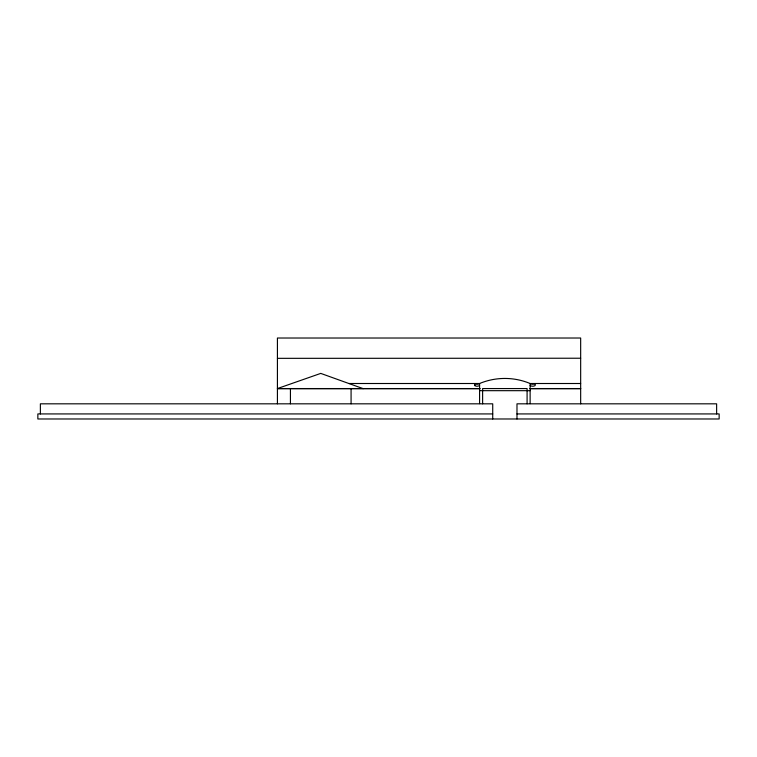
<?xml version="1.0" encoding="UTF-8"?>
<svg xmlns="http://www.w3.org/2000/svg" width="757" height="757" viewBox="0 0 757 757"><rect width="100%" height="100%" fill="white"/><g stroke="black" fill="none" stroke-linecap="round" stroke-linejoin="round"><path stroke-width="1.14" d="M277.422 358.335L580.666 358.231M349.062 383.506L479.578 383.506A65.708 65.708 0 0 1 530.127 383.506L580.666 383.506M479.578 403.651L479.578 383.506A4.864 4.864 0 0 1 474.525 383.506L474.913 385.521M479.578 388.559L277.422 388.559L320.75 373.4L363.209 388.663M530.127 388.559L580.666 388.559M277.422 388.663L480.269 388.663M530.127 388.663L580.666 388.663M479.578 390.678L530.127 390.678M492.722 413.928L37.85 413.928L37.85 418.981L719.15 418.981L719.15 413.928L516.984 413.928M716.624 413.928L716.624 403.822L516.984 403.822L516.984 418.981M580.666 403.822L580.666 338.019L277.422 338.019L277.422 403.822M530.127 403.651L530.127 383.506A4.864 4.864 0 0 0 535.18 383.506L535.18 385.521A4.864 4.864 0 0 1 530.127 385.521M527.09 403.822L527.09 388.559L482.616 388.559L482.616 403.822M492.722 418.981L492.722 403.822L40.376 403.822L40.376 413.928M351.078 388.559L351.078 403.822M290.433 388.663L290.433 403.822M479.578 385.521A4.864 4.864 0 0 1 474.525 385.521"/></g></svg>
